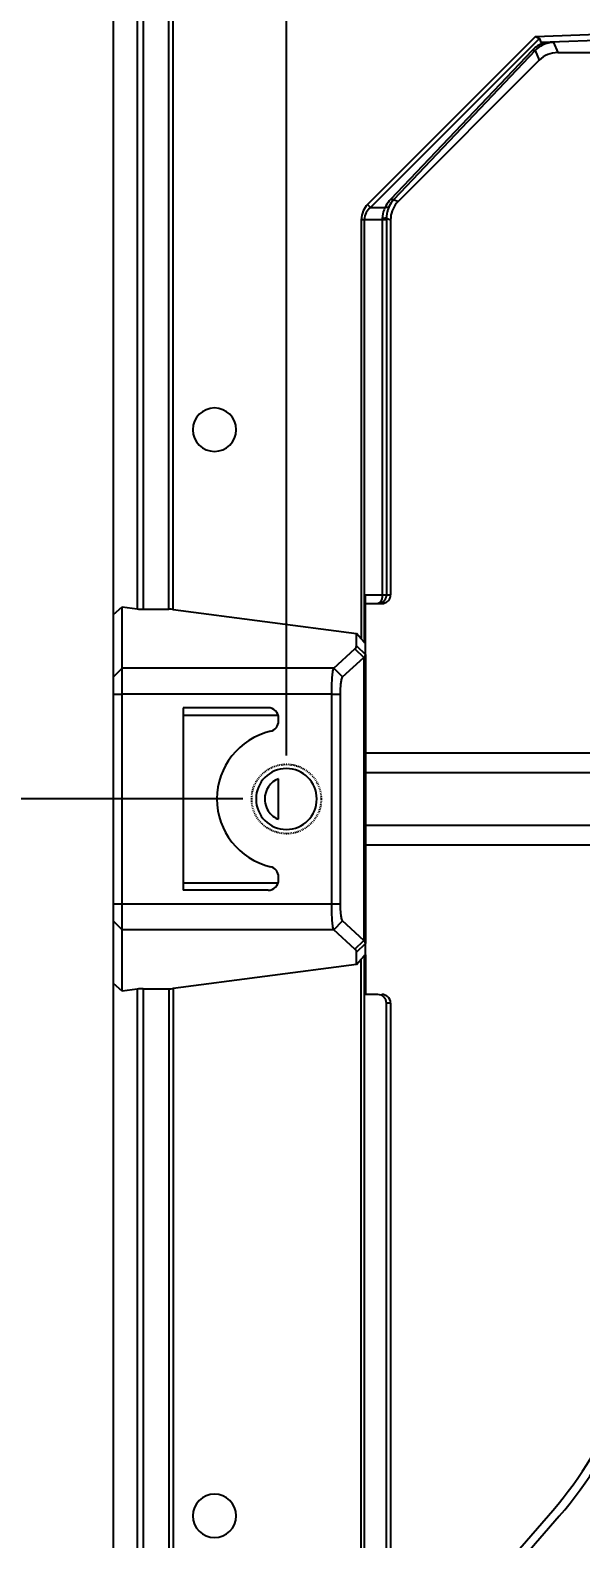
# Model space of a CAD drawing. Header units: millimetres. Extents: x -1070 to 42146, y 1440 to 12921.
# Drawn here: x 6734.8 to 6798.2, y 3577.7 to 3751.3 of the extents above; entities that cross this region are included whole.
import ezdxf

# ---------------------------------------------------------------- set-up
doc = ezdxf.new("R2010")
doc.units = ezdxf.units.MM
doc.linetypes.add('HIDDEN', pattern=[0.2, 0.1, -0.1])
doc.layers.add('DIM', color=4, linetype='Continuous')
doc.layers.add('DW-PLUS-XIANGTI隐藏线HIDDEN', color=7, linetype='Continuous')
doc.styles.get("Standard").update_dxf_attribs({"font": 'arial.ttf'})
doc.dimstyles.new('ISO-200', dxfattribs={"dimtxt": 30, "dimasz": 25, "dimexe": 1.25, "dimexo": 5, "dimgap": 5, "dimtad": 1, "dimtoh": 1, "dimdec": 1, "dimdsep": 46, "dimtxsty": 'Standard', "dimcen": 2.5, "dimadec": 0, "dimazin": 0, "dimtfac": 1, "dimtdec": 1, "dimtmove": 0, "dimatfit": 3, "dimfxl": 1, "dimarcsym": 0})

# ---------------------------------------------------------------- blocks, each defined once
blk = doc.blocks.new('*D140')
at = {"layer": 'Defpoints', "color": 0, "transparency": 16777216}
for p in [(6764.27, 3662.83), (6700.29, 2872.83), (6764.27, 2872.83)]:
    blk.add_point(p, dxfattribs=at)
at = {"layer": 'DIM', "color": 0, "lineweight": -2, "transparency": 16777216}
for p, q in [((6759.27, 3662.83), (6699.04, 3662.83)), ((6700.29, 3637.83), (6700.29, 2897.83)), ((6759.27, 2872.83), (6699.04, 2872.83))]:
    blk.add_line(p, q, dxfattribs=at)
at = {"layer": 'DIM', "color": 0, "transparency": 16777216}
for points in [[(6696.12, 3637.83), (6704.45, 3637.83), (6700.29, 3662.83)], [(6696.12, 2897.83), (6704.45, 2897.83), (6700.29, 2872.83)]]:
    blk.add_solid(points, dxfattribs=at)
at = {"layer": 'DIM', "color": 0, "lineweight": -3, "transparency": 16777216, "insert": (6675.86, 3267.83), "char_height": 30, "attachment_point": 5, "rotation": 90}
blk.add_mtext('790 [2\'-7 1/8"]', dxfattribs=at)
blk = doc.blocks.new('*D143')
at = {"layer": 'Defpoints', "color": 0, "transparency": 16777216}
for p in [(7224.27, 3872.5), (6764.27, 3662.83), (7224.27, 3662.83)]:
    blk.add_point(p, dxfattribs=at)
at = {"layer": 'DIM', "color": 0, "lineweight": -2, "transparency": 16777216}
for p, q in [((6764.27, 3667.83), (6764.27, 3873.75)), ((7224.27, 3667.83), (7224.27, 3873.75)), ((6789.27, 3872.5), (7199.27, 3872.5))]:
    blk.add_line(p, q, dxfattribs=at)
at = {"layer": 'DIM', "color": 0, "transparency": 16777216}
for points in [[(6789.27, 3876.66), (6789.27, 3868.33), (6764.27, 3872.5)], [(7199.27, 3876.66), (7199.27, 3868.33), (7224.27, 3872.5)]]:
    blk.add_solid(points, dxfattribs=at)
at = {"layer": 'DIM', "color": 0, "lineweight": -3, "transparency": 16777216, "insert": (7006.63, 3896.92), "char_height": 30, "attachment_point": 5}
blk.add_mtext('460 [1\'-6 1/8"]', dxfattribs=at)
blk = doc.blocks.new('*D145')
at = {"layer": 'Defpoints', "color": 0, "transparency": 16777216}
for p in [(6819.27, 3757.83), (6661.75, 2777.83), (6819.27, 2777.83)]:
    blk.add_point(p, dxfattribs=at)
at = {"layer": 'DIM', "color": 0, "lineweight": -2, "transparency": 16777216}
for p, q in [((6814.27, 3757.83), (6660.5, 3757.83)), ((6661.75, 3732.83), (6661.75, 2802.83)), ((6814.27, 2777.83), (6660.5, 2777.83))]:
    blk.add_line(p, q, dxfattribs=at)
at = {"layer": 'DIM', "color": 0, "transparency": 16777216}
for points in [[(6657.58, 3732.83), (6665.92, 3732.83), (6661.75, 3757.83)], [(6657.58, 2802.83), (6665.92, 2802.83), (6661.75, 2777.83)]]:
    blk.add_solid(points, dxfattribs=at)
at = {"layer": 'DIM', "color": 0, "lineweight": -3, "transparency": 16777216, "insert": (6637.33, 3267.83), "char_height": 30, "attachment_point": 5, "rotation": 90}
blk.add_mtext('980 [3\'-2 5/8"]', dxfattribs=at)
blk = doc.blocks.new('*D114')
at = {"layer": 'Defpoints', "color": 0, "transparency": 16777216}
for p in [(6349.09, 3665.69), (6347.28, 3659.97)]:
    blk.add_point(p, dxfattribs=at)
at = {"layer": 'DIM', "color": 0, "lineweight": -2, "transparency": 16777216}
for p, q in [((6430.34, 3921.55), (6356.66, 3689.51)), ((6911.05, 3921.55), (6430.34, 3921.55)), ((6347.28, 3659.97), (6349.09, 3665.69)), ((6339.71, 3636.14), (6332.15, 3612.31))]:
    blk.add_line(p, q, dxfattribs=at)
at = {"layer": 'DIM', "color": 0, "transparency": 16777216}
for points in [[(6352.69, 3690.77), (6360.63, 3688.25), (6349.09, 3665.69)], [(6335.74, 3637.4), (6343.68, 3634.88), (6347.28, 3659.97)]]:
    blk.add_solid(points, dxfattribs=at)
at = {"layer": 'DIM', "color": 0, "lineweight": -3, "transparency": 16777216, "insert": (6673.2, 3946.55), "char_height": 30, "attachment_point": 5}
blk.add_mtext('{\\fGulim|b0|i0|c134|p0;4-\\fGulim|b0|i0|c0|p0;%%C\\fGulim|b0|i0|c134|p0;6.5 through hole}', dxfattribs=at)

msp = doc.modelspace()

# ---------------------------------------------------------------- linework, layer by layer
at = {"color": 7, "linetype": 'Continuous', "lineweight": -3}
for p, q in [((6744.375, 3684.931), (6744.375, 3766.926)), ((6747.082, 3766.926), (6747.082, 3684.706)), ((6747.789, 3766.926), (6747.789, 3684.668)), ((6750.752, 3684.668), (6750.752, 3766.926)), ((6751.247, 3684.641), (6751.247, 3766.926)), ((6792.963, 3750.584), (6773.628, 3731.249)), ((6793.408, 3750.346), (6775.101, 3732.04)), ((6792.963, 3750.584), (6804.755, 3750.996)), ((6792.963, 3750.584), (6793.408, 3750.346)), ((6793.408, 3750.346), (6793.573, 3749.891)), ((6805.037, 3750.291), (6793.573, 3749.891)), ((6792.579, 3748.969), (6776.277, 3731.82)), ((6792.932, 3748.969), (6776.63, 3731.82)), ((6792.932, 3748.969), (6793.396, 3747.848)), ((6794.078, 3749.891), (6793.573, 3749.891)), ((6795.037, 3749.884), (6795.516, 3748.726)), ((6795.516, 3748.726), (6838.62, 3748.726)), ((6777.153, 3731.604), (6793.396, 3747.848)), ((6773.97, 3730.908), (6773.628, 3731.249)), ((6774.406, 3731.344), (6773.97, 3730.908)), ((6775.101, 3732.04), (6774.406, 3731.344)), ((6776.63, 3731.82), (6777.153, 3731.604)), ((6773.242, 3729.494), (6772.901, 3729.494)), ((6772.901, 3729.494), (6772.901, 3686.326)), ((6775.31, 3729.494), (6773.242, 3729.494)), ((6773.242, 3729.494), (6773.242, 3685.326)), ((6773.97, 3730.908), (6775.658, 3730.908)), ((6775.31, 3729.64), (6775.31, 3729.494)), ((6775.81, 3729.494), (6775.31, 3729.494)), ((6775.31, 3729.494), (6775.31, 3686.326)), ((6775.809, 3729.677), (6776.275, 3729.484)), ((6775.81, 3729.494), (6775.81, 3686.326)), ((6776.275, 3729.484), (6776.275, 3686.326)), ((6772.901, 3686.326), (6772.901, 3685.326)), ((6773.375, 3685.326), (6773.375, 3686.326)), ((6773.375, 3686.326), (6774.827, 3686.326)), ((6774.827, 3686.326), (6775.31, 3686.326)), ((6775.31, 3686.326), (6775.81, 3686.326)), ((6775.81, 3686.326), (6776.275, 3686.326)), ((6744.375, 3684.054), (6744.375, 3684.931)), ((6744.375, 3684.054), (6745.375, 3684.931)), ((6745.375, 3684.054), (6745.375, 3684.931)), ((6745.375, 3684.931), (6747.082, 3684.706)), ((6747.789, 3684.668), (6750.752, 3684.668)), ((6751.247, 3684.641), (6772.356, 3681.862)), ((6772.901, 3685.326), (6772.901, 3681.24)), ((6773.242, 3685.326), (6773.242, 3680.877)), ((6773.375, 3685.326), (6774.827, 3685.326)), ((6773.375, 3681.862), (6773.375, 3685.326)), ((6774.827, 3685.326), (6775.274, 3685.326)), ((6744.375, 3677.875), (6744.375, 3684.054)), ((6745.375, 3677.875), (6745.375, 3684.054)), ((6772.901, 3681.24), (6772.356, 3681.862)), ((6772.356, 3680.744), (6772.356, 3681.862)), ((6772.356, 3680.466), (6772.356, 3680.744)), ((6773.242, 3680.877), (6772.901, 3681.24)), ((6773.375, 3680.744), (6773.242, 3680.877)), ((6773.375, 3681.24), (6773.375, 3681.862)), ((6773.375, 3680.744), (6773.375, 3681.24)), ((6773.375, 3680.466), (6773.375, 3680.744)), ((6769.737, 3677.875), (6772.165, 3680.113)), ((6770.746, 3676.866), (6773.174, 3679.103)), ((6772.165, 3680.113), (6773.174, 3679.103)), ((6772.356, 3680.466), (6773.375, 3679.456)), ((6773.174, 3679.103), (6773.174, 3646.549)), ((6773.375, 3679.456), (6773.375, 3680.466)), ((6773.375, 3679.456), (6773.375, 3646.195)), ((6744.375, 3676.884), (6744.375, 3677.875)), ((6744.375, 3676.884), (6745.375, 3677.875)), ((6745.375, 3677.807), (6745.375, 3677.875)), ((6769.737, 3677.875), (6745.375, 3677.875)), ((6745.375, 3677.547), (6745.375, 3677.807)), ((6745.375, 3675.958), (6745.375, 3677.547)), ((6769.737, 3677.875), (6770.746, 3676.866)), ((6744.375, 3676.81), (6744.375, 3676.884)), ((6744.375, 3675.824), (6744.375, 3676.81)), ((6744.375, 3675.232), (6744.375, 3675.824)), ((6745.375, 3674.901), (6745.375, 3675.958)), ((6744.375, 3674.901), (6744.375, 3675.232)), ((6744.375, 3650.751), (6744.375, 3674.901)), ((6744.375, 3674.901), (6745.375, 3674.901)), ((6769.491, 3674.901), (6745.375, 3674.901)), ((6745.375, 3650.751), (6745.375, 3674.901)), ((6769.491, 3674.901), (6770.499, 3674.901)), ((6769.491, 3650.751), (6769.491, 3674.901)), ((6770.499, 3650.751), (6770.499, 3674.901)), ((6752.375, 3673.326), (6752.375, 3652.326)), ((6762.175, 3673.326), (6752.375, 3673.326)), ((6752.375, 3672.46), (6762.175, 3672.46)), ((6762.175, 3672.46), (6763.327, 3672.46)), ((6763.375, 3671.783), (6763.375, 3672.126)), ((6801.375, 3668.1), (6773.375, 3668.1)), ((6763.375, 3662.826), (6763.375, 3665.158)), ((6801.375, 3665.855), (6773.375, 3665.855)), ((6763.375, 3660.493), (6763.375, 3662.826)), ((6773.375, 3659.796), (6801.375, 3659.796)), ((6773.375, 3657.552), (6801.375, 3657.552)), ((6752.375, 3653.191), (6762.175, 3653.191)), ((6762.175, 3653.191), (6763.327, 3653.191)), ((6763.375, 3653.526), (6763.375, 3653.869)), ((6762.175, 3652.326), (6752.375, 3652.326)), ((6744.375, 3650.42), (6744.375, 3650.751)), ((6744.375, 3650.751), (6745.375, 3650.751)), ((6744.375, 3648.841), (6744.375, 3650.42)), ((6745.375, 3650.751), (6769.491, 3650.751)), ((6745.375, 3650.392), (6745.375, 3650.751)), ((6745.375, 3649.694), (6745.375, 3650.392)), ((6745.375, 3648.105), (6745.375, 3649.694)), ((6769.491, 3650.751), (6770.499, 3650.751)), ((6744.375, 3648.768), (6744.375, 3648.841)), ((6744.375, 3647.776), (6744.375, 3648.768)), ((6744.375, 3648.768), (6745.375, 3647.776)), ((6744.375, 3641.598), (6744.375, 3647.776)), ((6745.375, 3647.776), (6745.375, 3648.105)), ((6769.737, 3647.776), (6745.375, 3647.776)), ((6745.375, 3641.598), (6745.375, 3647.776)), ((6769.737, 3647.776), (6770.746, 3648.786)), ((6772.165, 3645.539), (6769.737, 3647.776)), ((6773.174, 3646.549), (6770.746, 3648.786)), ((6772.165, 3645.539), (6773.174, 3646.549)), ((6772.356, 3645.185), (6773.375, 3646.195)), ((6773.375, 3645.185), (6773.375, 3646.195)), ((6772.356, 3644.908), (6772.356, 3645.185)), ((6772.356, 3643.79), (6772.356, 3644.908)), ((6772.356, 3643.79), (6772.901, 3644.412)), ((6772.901, 3644.412), (6773.242, 3644.775)), ((6772.901, 3640.326), (6772.901, 3644.412)), ((6773.242, 3644.775), (6773.375, 3644.908)), ((6773.242, 3644.775), (6773.242, 3395.326)), ((6773.375, 3644.908), (6773.375, 3645.185)), ((6773.375, 3644.908), (6773.375, 3644.412)), ((6773.375, 3644.412), (6773.375, 3643.79)), ((6772.356, 3643.79), (6751.247, 3641.011)), ((6773.375, 3643.79), (6773.375, 3640.326)), ((6744.375, 3640.721), (6744.375, 3641.598)), ((6745.375, 3640.721), (6744.375, 3641.598)), ((6745.375, 3640.721), (6745.375, 3641.598)), ((6747.082, 3640.946), (6745.375, 3640.721)), ((6747.082, 3640.946), (6747.082, 3117.826)), ((6747.789, 3640.984), (6747.789, 3117.826)), ((6747.789, 3640.984), (6750.752, 3640.984)), ((6750.752, 3640.984), (6750.752, 2894.668)), ((6751.247, 3641.011), (6751.247, 2894.641)), ((6744.375, 2894.931), (6744.375, 3640.721)), ((6772.901, 3396.326), (6772.901, 3640.326)), ((6774.792, 3640.326), (6773.375, 3640.326)), ((6776.275, 3639.326), (6775.793, 3639.326)), ((6775.793, 3527.642), (6775.793, 3639.326)), ((6776.275, 3639.326), (6776.275, 3559.468)), ((6790.652, 3576.007), (6794.949, 3580.95)), ((6795.703, 3580.294), (6791.741, 3575.736))]:
    msp.add_line(p, q, dxfattribs=at)
for centre, radius, start, end in [((6794.074, 3682.524), 67.367, 89.18151, 89.99657), ((6778.778, 3729.468), 3.436, 152.0682, 155.21588), ((6778.718, 3729.501), 3.367, 136.45973, 152.08674), ((6779.146, 3729.652), 3.341, 155.52756, 162.88221), ((6778.722, 3729.85), 2.874, 136.70953, 155.61105), ((6779.012, 3729.686), 3.203, 175.60456, 180.17181), ((6704.548, 3729.494), 71.262, 359.99976, 0.14696), ((6779.049, 3729.682), 3.24, 165.63344, 175.58449), ((6779.081, 3729.674), 3.273, 162.9151, 165.63573), ((6755.993, 3705.326), 2.5, 0, 180), ((6755.993, 3705.326), 2.5, 180, 0), ((6774.802, 3686.325), 1.007, 352.40486, 0.02706), ((6772.022, 3680.466), 0.333, 349.83441, 0.05147), ((6762.175, 3672.126), 1.2, 0, 90), ((6764.275, 3662.826), 8, 103.1947, 256.8053), ((6762.175, 3671.783), 1.2, 283.1947, 0), ((6764.275, 3662.826), 3.5, 0, 180), ((6764.275, 3662.826), 2.5, 111.1002, 180), ((6764.275, 3662.826), 3.5, 180, 0), ((6764.275, 3662.826), 2.5, 180, 202.9666), ((6764.275, 3662.826), 2.5, 202.9666, 241.24427), ((6764.275, 3662.826), 2.5, 241.24427, 248.8998), ((6762.175, 3653.869), 1.2, 0, 76.8053), ((6762.175, 3653.526), 1.2, 270, 0), ((6763.251, 3608.504), 42, 319, 0), ((6763.251, 3608.504), 43, 319, 0), ((6755.993, 3580.326), 2.5, 0, 180), ((6755.993, 3580.326), 2.5, 180, 0)]:
    msp.add_arc(centre, radius, start, end, dxfattribs=at)
for centre, major_axis, ratio, start_param, end_param in [((6795.518, 3745.724), (-1.149, 2.774), 0.9992864, -0.3924468, 0.3924468), ((6779.276, 3729.482), (2.774, -1.149), 0.9992864, 2.8374513, 3.5340394), ((6779.276, 3729.482), (2.774, -1.149), 0.9992864, 2.7491459, 2.8374513), ((6775.274, 3686.326), (1.001, 0), 0.9993908, -1.38776, 0), ((6747.789, 3684.799), (1, 0), 0.1316525, -2.3561945, -1.5707963), ((6750.752, 3684.575), (0.7, 0), 0.1316525, 0.7853982, 1.5707963), ((6775.274, 3686.326), (1.001, 0), 0.9993908, -1.5707963, -1.38776), ((6747.789, 3640.852), (1, 0), 0.1316525, 1.5707963, 2.3561945), ((6750.752, 3641.076), (0.7, 0), 0.1316525, -1.5707963, -0.7853982), ((6774.792, 3639.326), (-1.001, 0), 0.9993908, 3.1415927, 4.712389), ((6775.274, 3639.326), (1.001, 0), 0.9993908, 0.8743333, 1.5707963), ((6775.274, 3639.326), (1.001, 0), 0.9993908, 0, 0.8743333)]:
    msp.add_ellipse(centre, major_axis=major_axis, ratio=ratio, start_param=start_param, end_param=end_param, dxfattribs=at)
for points, knots in [([(6794.078, 3749.891), (6793.927, 3749.846), (6793.372, 3749.638), (6792.877, 3749.282), (6792.579, 3748.969)], [0, 0, 0, 0, 0.2679253, 1, 1, 1, 1]), ([(6792.932, 3748.969), (6792.913, 3748.952), (6792.803, 3748.891), (6792.666, 3748.927), (6792.579, 3748.969)], [0, 0, 0, 0, 0.2089653, 1, 1, 1, 1]), ([(6795.037, 3749.884), (6794.617, 3749.884), (6793.824, 3749.707), (6793.18, 3749.232), (6792.932, 3748.969)], [0, 0, 0, 0, 0.5376946, 1, 1, 1, 1]), ([(6773.628, 3731.249), (6773.413, 3731.034), (6773.038, 3730.488), (6772.903, 3729.835), (6772.901, 3729.494)], [0, 0, 0, 0, 0.4716195, 1, 1, 1, 1]), ([(6776.105, 3731.037), (6776.088, 3731.006), (6775.974, 3730.884), (6775.782, 3730.879), (6775.658, 3730.908)], [0, 0, 0, 0, 0.215644, 1, 1, 1, 1]), ([(6776.63, 3731.82), (6776.611, 3731.803), (6776.501, 3731.742), (6776.364, 3731.779), (6776.277, 3731.82)], [0, 0, 0, 0, 0.2089654, 1, 1, 1, 1]), ([(6773.97, 3730.908), (6773.767, 3730.745), (6773.396, 3730.33), (6773.24, 3729.778), (6773.242, 3729.494)], [0, 0, 0, 0, 0.4770176, 1, 1, 1, 1]), ([(6775.658, 3730.908), (6775.609, 3730.823), (6775.408, 3730.43), (6775.308, 3729.983), (6775.31, 3729.64)], [0, 0, 0, 0, 0.2229876, 1, 1, 1, 1]), ([(6775.809, 3729.677), (6775.803, 3729.663), (6775.737, 3729.664), (6775.644, 3729.646), (6775.486, 3729.643), (6775.372, 3729.64), (6775.31, 3729.64)], [0, 0, 0, 0, 0.0897483, 0.308486, 0.6277822, 1, 1, 1, 1]), ([(6775.31, 3686.326), (6775.31, 3686.191), (6775.283, 3685.939), (6775.179, 3685.575), (6774.971, 3685.326), (6774.827, 3685.326)], [0, 0, 0, 0, 0.3427027, 0.6340358, 1, 1, 1, 1]), ([(6774.827, 3685.326), (6775.051, 3685.326), (6775.529, 3685.499), (6775.769, 3685.954), (6775.801, 3686.192)], [0, 0, 0, 0, 0.4819012, 1, 1, 1, 1]), ([(6772.165, 3680.113), (6772.19, 3680.136), (6772.272, 3680.219), (6772.336, 3680.326), (6772.351, 3680.407)], [0, 0, 0, 0, 0.2910952, 1, 1, 1, 1]), ([(6773.174, 3679.103), (6773.205, 3679.13), (6773.303, 3679.225), (6773.375, 3679.36), (6773.374, 3679.456)], [0, 0, 0, 0, 0.3011838, 1, 1, 1, 1]), ([(6769.491, 3674.901), (6769.491, 3675.254), (6769.501, 3675.915), (6769.549, 3676.797), (6769.608, 3677.4), (6769.677, 3677.729), (6769.712, 3677.841), (6769.737, 3677.875)], [0, 0, 0, 0, 0.3534096, 0.6615385, 0.8856118, 0.9573418, 1, 1, 1, 1]), ([(6770.499, 3674.901), (6770.499, 3675.135), (6770.511, 3675.571), (6770.554, 3676.161), (6770.629, 3676.575), (6770.688, 3676.812), (6770.746, 3676.866)], [0, 0, 0, 0, 0.3514586, 0.6579134, 0.8817359, 1, 1, 1, 1]), ([(6769.737, 3647.776), (6769.712, 3647.811), (6769.677, 3647.923), (6769.608, 3648.251), (6769.549, 3648.855), (6769.501, 3649.737), (6769.491, 3650.398), (6769.491, 3650.751)], [0, 0, 0, 0, 0.0426582, 0.1143882, 0.3384615, 0.6465904, 1, 1, 1, 1]), ([(6770.746, 3648.786), (6770.688, 3648.84), (6770.629, 3649.077), (6770.554, 3649.491), (6770.511, 3650.081), (6770.499, 3650.517), (6770.499, 3650.751)], [0, 0, 0, 0, 0.1182641, 0.3420866, 0.6485414, 1, 1, 1, 1]), ([(6773.374, 3646.195), (6773.374, 3646.225), (6773.354, 3646.364), (6773.255, 3646.477), (6773.174, 3646.549)], [0, 0, 0, 0, 0.216167, 1, 1, 1, 1])]:
    msp.add_open_spline(points, degree=3, knots=knots, dxfattribs=at)
for points in [[(6772.271, 3645.421), (6772.24, 3645.464), (6772.204, 3645.503), (6772.165, 3645.539)], [(6772.356, 3645.185), (6772.356, 3645.269), (6772.32, 3645.354), (6772.271, 3645.421)]]:
    msp.add_open_spline(points, degree=3, dxfattribs=at)
at = {"layer": 'DW-PLUS-XIANGTI隐藏线HIDDEN', "color": 5, "linetype": 'HIDDEN', "lineweight": -3}
msp.add_circle((6764.275, 3662.826), 4, dxfattribs=at)

# ---------------------------------------------------------------- dimensions: what is measured, and where the dimension line sits
at = {"layer": 'DIM', "color": 7, "lineweight": -3}
dim = msp.add_diameter_dim_2p(p1=(6347.277, 3659.967), p2=(6349.093, 3665.685), text='{\\fGulim|b0|i0|c134|p0;4-\\fGulim|b0|i0|c0|p0;%%C\\fGulim|b0|i0|c134|p0;6.5 through hole}', dimstyle='ISO-200', dxfattribs=at)
dim.commit()
dim.dimension.update_dxf_attribs({"geometry": '*D114', "text_midpoint": (6673.195, 3921.55), "dimtype": 163})
dim = msp.add_linear_dim(base=(7224.275, 3872.497), p1=(6764.275, 3662.826), p2=(7224.275, 3662.826), dimstyle='ISO-200', dxfattribs=at)
dim.commit()
dim.dimension.update_dxf_attribs({"geometry": '*D143', "text_midpoint": (7006.631, 3872.497), "dimtype": 160})
for base, p1, p2, picture, middle in [((6661.75, 2777.826), (6819.275, 3757.826), (6819.275, 2777.826), '*D145', (6637.33, 3267.826)), ((6700.285, 2872.826), (6764.275, 3662.826), (6764.275, 2872.826), '*D140', (6675.865, 3267.826))]:
    dim = msp.add_linear_dim(base=base, p1=p1, p2=p2, angle=90, dimstyle='ISO-200', dxfattribs=at)
    dim.commit()
    dim.dimension.update_dxf_attribs({"geometry": picture, "text_midpoint": middle})

doc.saveas('drawing.dxf')
